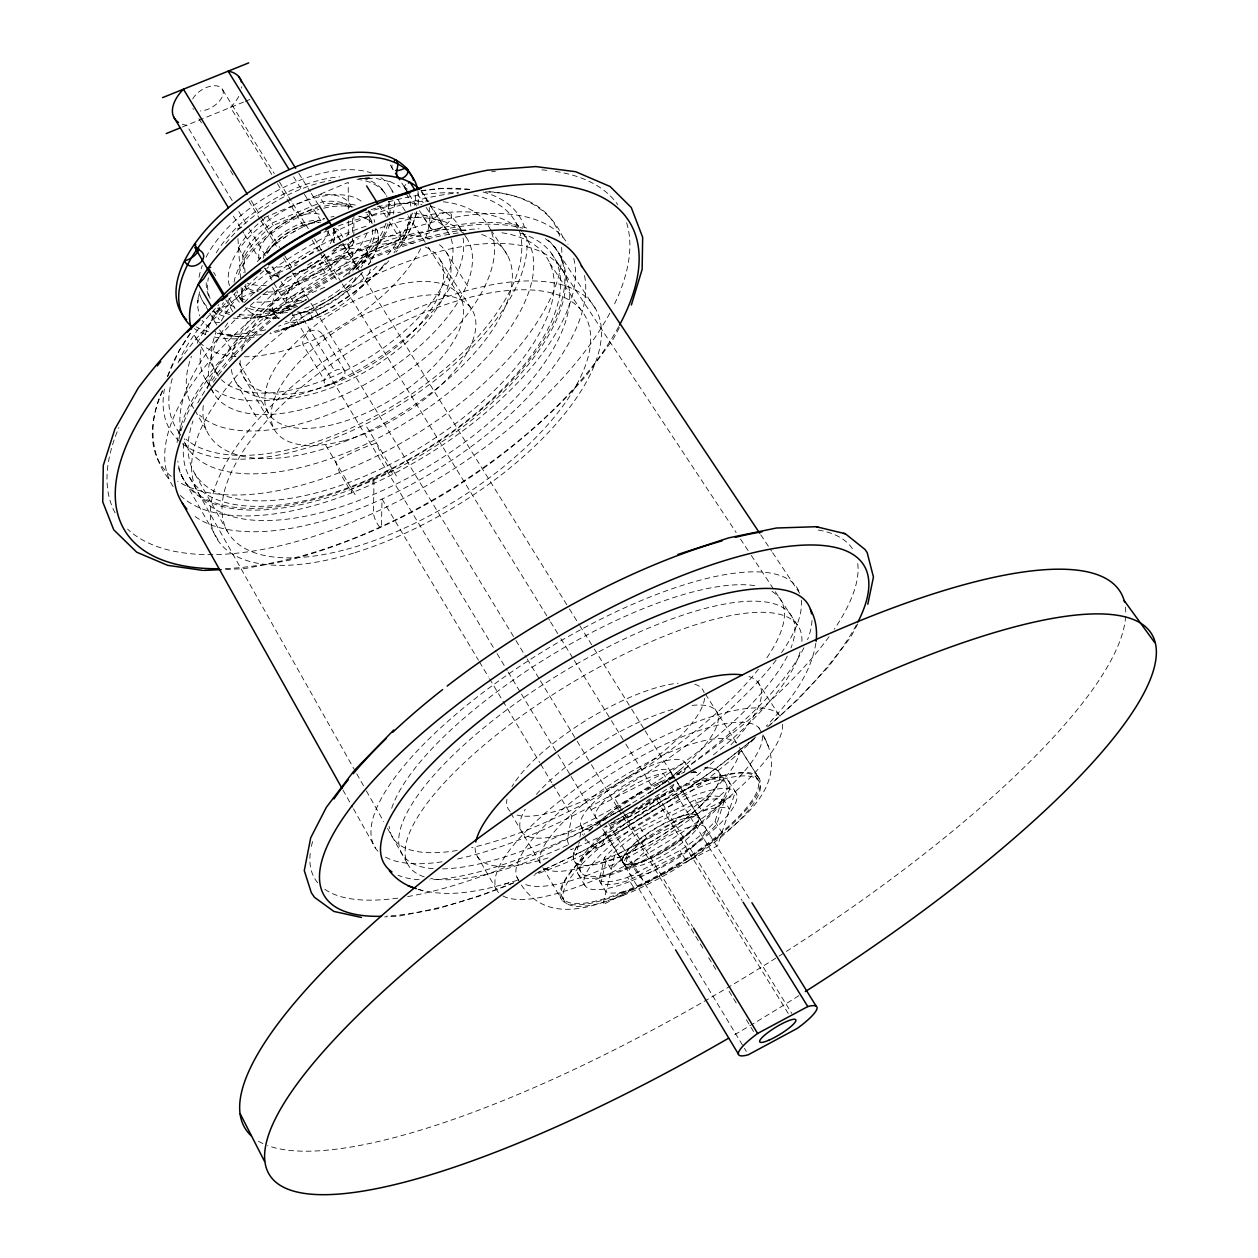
<?xml version="1.0" encoding="UTF-8"?>
<svg xmlns="http://www.w3.org/2000/svg" width="1258" height="1258" viewBox="0 0 1258 1258"><rect width="100%" height="100%" fill="white"/><g stroke="black" fill="none" stroke-linecap="round" stroke-linejoin="round"><path stroke-width="0.75" stroke-dasharray="5 3.75" d="M352.46 240.042L352.46 238.108M352.476 232.243L352.476 218.42M262.749 294.278A67.036 34.076 -31.4 0 0 276.273 293.696L325.162 272.719A67.036 34.076 -31.4 0 0 353.844 242.275L353.86 238.548M353.86 236.693L353.891 216.234M372.918 483.858L373.013 478.213M374.003 479.88L373.484 513.107A8.554 1.934 65.3 0 0 377.4 523.831A8.554 1.934 65.3 0 0 381.457 526.489L382.023 499.08L478.449 660.198M241.976 294.278L241.961 295.85M718.412 717.956L717.956 722.029A114.557 34.233 -31.5 0 1 679.587 770.258L671.851 776.563A115.233 34.438 -31.5 0 1 659.381 785.92L655.041 788.986M544.337 868.256A115.249 32.897 -31.5 0 0 670.404 824.179L679.241 818.077A115.94 33.101 -31.5 0 0 691.806 808.721L699.637 802.415A115.249 32.897 -31.5 0 0 738.729 754.721L739.264 750.727A115.249 32.897 -31.5 0 0 739.201 748.919M411.051 214.017L406.24 232.227L402.749 239.602L410.344 221.958L404.117 236.803L394.053 252.779M378.076 242.259L377.683 244.524M815.86 643.153C810.624 675.955 788.404 702.813 766.185 726.228M367.367 252.433L366.298 259.29L367.761 249.965L367.399 255.091L366.424 249.084L368.625 256.553L366.031 252.182L368.798 256.601M242.464 289.78L242.825 287.972M738.729 754.721L739.122 752.661M578.35 844.731L576.447 854.119A9.152 2.17 63.4 0 1 570.817 849.024M579.875 837.246L581.023 831.617L583.272 835.233M573.617 854.009L574.183 852.028M719.812 779.079L719.513 780.243M599.185 880.49A74.977 20.38 -31.5 0 0 627.538 877.376L634.268 888.557A75.15 20.097 -31.5 0 1 605.963 891.859L599.185 880.49L604.343 857.956A74.977 20.38 -31.5 0 1 640.212 827.622L695.014 799.868A74.977 20.38 -31.5 0 1 722.517 797.949L729.593 809.24A75.15 20.097 -31.5 0 0 702.153 811.331L695.014 799.868M199.535 291.903L197.459 303.115L198.151 297.25L197.836 307.754L199.739 315.884M627.538 877.376L680.012 850.534A74.977 20.38 -31.5 0 0 715.031 821.411L722.517 797.949M724.293 800.764L716.761 824.179A75.055 20.332 -31.5 0 1 681.726 853.301L629.22 880.16A75.055 20.332 -31.5 0 1 600.868 883.336L606.073 860.834A75.055 20.332 -31.5 0 1 641.973 830.5L696.79 802.73A75.055 20.332 -31.5 0 1 724.215 800.701M376.567 248.659L375.466 251.694M416.65 212.523L412.388 224.93L405.815 237.746M162.345 390.766C148.884 419.543 148.79 454.405 169.531 479.943M167.629 376.284L178.998 350.998L191.326 331.939M366.644 257.025L367.415 254.949L364.049 263.095L365.119 261.444L360.999 267.891M649.49 880.789L647.917 882.801C637.806 878.556 633.702 865.85 627.317 857.531L625.289 865.677L606.041 833.755L603.117 842.593L599.39 847.074L564.559 863.365L533.879 875.316M575.252 849.402L576.494 847.027M718.082 783.954L717.626 784.866M373.469 256.129L371.818 259.227M857.752 623.921L850.895 636.737L828.723 666.457L798.39 699.086L769.817 725.127M619.361 327.615L613.181 339.173L586.763 375.026C508.767 464.344 403.283 529.288 288.947 560.313L244.414 568.647L223.122 569.575M369.176 263.472L368.327 264.778A76.455 38.322 -31.4 0 0 375.843 227.525M715.079 789.191L714.025 790.7M578.696 843.489L579.545 842.231M385.42 263.048L380.482 268.913L381.882 267.577C361.329 288.585 336.987 305.694 310.553 318.494L307.141 320.365M710.267 795.559L700.989 805.419M361.077 273.898L362.634 272.137M259.132 259.494L260.862 257.591M536.395 794.364L539.289 791.156A114.557 34.233 -31.5 0 1 672.967 709.339M357.697 277.546L354.017 281.179M589.452 830.736L593.037 827.214M701.587 804.837C678.439 826.616 650.999 843.678 621.829 856.163M265.91 252.481L267.907 250.609M352.775 278.034C338.009 292.878 321.844 302.801 301.889 309.452M596.795 825.893C619.486 804.947 646.345 788.373 675.153 777.318M754.548 738.635C708.836 782.57 655.544 817.936 599.39 847.074C593.273 849.496 588.713 842.42 585.442 838.394M596.937 823.628L601.89 819.351M350.117 284.717L346.029 288.145M360.197 287.909L374.051 276.021M675.782 773.403L679.587 770.242M274.26 245.153L276.461 243.407M604.909 816.867L610.444 812.542L609.627 813.155M752.017 740.239L719.403 766.091L674.823 797.305L625.336 827.953L575.834 854.795M341.799 291.431L337.459 294.561M615.382 808.863L614.549 809.476L620.477 805.262L619.628 805.859M283.27 238.422L285.566 236.881M653.562 789.993L650.622 792.005A114.557 34.233 -31.5 0 1 646.125 794.977M405.721 184.517L404.054 186.829L408.268 193.166M625.651 801.771L624.786 802.337L631.705 797.871L630.84 798.421M333.087 297.486L328.668 300.222M636.878 794.71L636.013 795.229L642.272 791.565L641.281 792.115M293.303 232.085L295.63 230.764M323.306 303.272L319.092 305.458M648.059 788.341L647.115 788.86L653.704 785.369M642.555 846.398L643.436 845.926M310.553 318.494L312.597 317.897L309.94 313.509A11.652 5.692 -31 0 0 299.608 312.959A11.652 5.692 -31 0 0 289.592 322.315L292.233 326.718L297.926 324.014M614.14 820.845L678.502 788.389M591.622 809.444L685.799 762.191M657.321 783.545L664.586 780.117M634.803 850.329L635.652 849.905M303.603 226.629L306.229 225.418M305.898 320.979L325.429 311.025L305.898 320.979A8.775 1.84 -20.5 0 1 304.908 321.529L280.927 330.115L296.259 324.643L270.328 332.584M535.342 873.728L576.227 854.607M314.123 307.833L309.295 309.924M271.901 309.987L325.964 286.714M668.234 778.498L674.492 775.903L673.612 776.249M624.377 855.094L625.226 854.732M373.689 250.263L352.492 259.352L352.554 252.575L346.375 242.731M379.067 247.952L400.138 238.91L400.233 232.164L392.339 219.568M270.281 276.304L297.297 264.778M333.323 249.398L358.546 238.627M261.648 288.711L241.772 297.218L241.143 287.469M286.934 277.892L348.34 251.616L348.324 241.992M237.29 229.035L244.445 226.015M264.133 217.744L348.23 182.394L348.277 209.315M245.027 272.782L244.036 257.214A67.036 34.076 -31.4 0 1 273.206 225.465L320.586 205.479M621.814 856.163L599.516 863.57M182.394 126.979L243.47 102.118M245.263 101.379L250.657 99.193M513.343 883.037L481.311 895.523L437.705 908.701L397.89 916.296L384.649 916.893M313.871 222.21L316.434 221.251M304.405 311.827L299.404 313.541L300.237 313.258M678.864 774.236L679.729 773.922M303.681 321.938L282.673 329.502L298.193 323.935M298.445 323.841L300.033 323.275M681.6 773.245L684.006 772.459M418.348 889.343C448.052 898.039 479.801 891.262 508.83 882.849M504.159 884.264L519.57 879.625M323.4 218.971L324.25 218.719M292.438 315.538L294.466 314.987M593.745 864.718L591.952 864.969M690.752 772.852L697.718 771.893L694.589 772.302M420.958 190.949L441.904 188.496L471.844 189.691M261.349 334.565L244.146 336.578L226.644 335.76L238.407 336.625L222.713 334.313L214.803 331.436M287.453 312.487L280.896 313.148L282.846 312.959L274.386 312.377L276.556 312.644L269.621 310.537L274.323 312.55L269.416 309.216L275.046 314.547L272.121 310.38L273.819 312.896M364.144 178.384L371.33 177.85L360.433 178.29M704.386 767.978L707.625 767.867M276.005 318.085L272.53 318.18M358.609 178.353L376.802 178.605L392.056 182.174M587.455 865.347L585.898 865.378M691.696 772.145L697.938 772.585L694.998 771.94M267.891 318.007L265.375 317.755M489.032 191.751C519.648 193.213 550.092 207.9 562.876 237.196M710.534 768.04L712.673 768.386M581.746 865.048L580.536 864.812M359.033 216.234L360.794 216.675M260.579 316.859L258.346 316.23M418.049 889.233L423.286 891.026M407.34 189.14L404.353 187.363L406.916 188.983M389.98 181.466L398.959 186.058L398.141 185.461L402.937 189.376M365.119 218.2L366.581 218.892M715.519 769.314L716.683 769.959M254.258 314.61L252.418 313.635M334.313 227.997L338.559 230.088L342.884 237.117M577.469 863.727L576.636 863.255M692.922 770.934L695.894 772.648M209.347 328.134L202.098 320.491M370.481 221.345L371.613 222.273M249.178 311.386L247.795 310.113M690.516 769.078L685.138 762.867M718.491 771.516L725.866 783.105M344.802 371.016L323.259 335.477C316.702 324.281 301.275 332.71 302.848 344.377L324.297 380.058M264.573 267.954L267.325 271.948M423.411 217.036L429.969 227.289M697.577 815.247L700.156 819.1A44.313 11.998 -31.5 0 1 648.106 862.752A44.313 11.998 -31.5 0 1 638.498 844.275A44.313 11.998 -31.5 0 1 700.156 819.1M760.713 534.776L771.579 551.098M772.664 552.718L799.836 593.509M549.683 263.142L580.85 309.893M553.787 245.97L596.323 310.066M797.415 625.069L775.148 591.449M551.46 253.503L736.166 532.559M740.506 539.1L750.24 553.819M751.325 555.454L774.063 589.813M515.686 222.289L521.74 231.472M522.746 233.013L527.794 240.671M408.205 193.04L404.022 186.671L408.551 193.826M490.84 229.758L507.367 255.201M757.332 681.584L778.671 714.544M458.368 225.245L462.315 231.33M463.29 232.856L467.237 238.957M426.022 198.198L428.145 201.484M429.198 203.12L449.31 234.365M427.531 201.296L421.729 192.27M430.44 205.825L443.665 226.346M417.341 193.685L423.207 202.821M426.147 207.397L433.538 218.892M389.666 215.401L386.096 209.866L379.853 206.894A217.901 186.404 3.9 0 0 370.544 209.882M390.31 165.081L393.44 169.956M401.789 182.992L408.048 192.757M409.102 194.392L418.489 209.048M419.527 210.668L431.022 228.579M467.567 285.912L446.386 252.355M440.096 259.903L472.709 310.946M390.609 188.087L393.754 193.009M397.937 199.566L407.356 214.316M408.394 215.951L427.217 245.452M428.27 247.103L458.588 294.639M757.976 776.721L739.342 747.331L759.643 779.331A115.925 31.529 -31.5 0 1 620.933 893.856A115.925 31.529 -31.5 0 1 599.909 842.766A115.925 31.529 -31.5 0 1 759.643 779.331M705.471 694.117L736.213 742.409M381.897 189.03L383.313 191.263M755.759 776.752L757.536 779.567M379.051 205.62L388.376 220.354M389.414 221.99L400.83 239.995M517.022 877.392C549.133 941.204 625.462 893.274 668.58 871.542C709.418 841.885 799.789 797.729 762.663 734.247L765.886 741.041M369.034 210.951L371.865 215.448M728.744 781.281L735.804 792.477M369.302 217.099L374.978 226.11M351.784 207.287L348.262 201.689A66.926 34.265 -31.4 0 0 318.447 194.896L324.108 204A67.036 34.076 -31.4 0 1 350.149 207.759M349.001 234.507L348.324 233.39A66.926 34.265 -31.4 0 1 346.626 236.3M352.114 239.492L353.844 242.275M715.031 821.411L721.966 832.513A75.15 20.097 -31.5 0 1 686.821 861.604L680.012 850.534M333.244 228.453L341.877 242.275M355.762 264.715L342.443 243.281L359.992 271.807M670.766 771.752L674.87 778.372M675.892 780.023L698.505 816.426A44.297 12.03 -31.5 0 1 646.848 860.189A44.297 12.03 -31.5 0 1 636.768 841.916A44.297 12.03 -31.5 0 1 698.583 816.552M298.806 173.321L310.223 191.688M311.261 193.355L318.51 205.038M333.024 228.406L341.327 241.756M361.03 273.473L568.396 607.299M569.434 608.966L578.774 623.999M579.812 625.666L593.289 647.367M594.326 649.034L630.62 707.452M631.642 709.119L644.096 729.153M645.134 730.819L676.238 780.888M677.276 782.555L750.884 901.074M293.586 176.78L302.455 191.106M304.436 194.314L321.372 221.628M327.394 231.346L334.439 242.731M670.089 784.363L663.343 773.466A43.983 12.674 -31.5 0 0 614.439 797.997L622.097 810.577M672.024 787.477L742.11 900.571M222.729 89.9L274.275 173.557M279.433 181.923L291.809 202.003M292.831 203.67L308.304 228.767M314.484 238.8L323.762 253.864M324.8 255.531L341.295 282.311M342.318 283.978L549.542 620.273M550.564 621.939L559.841 637.004M560.879 638.671L573.255 658.752M574.277 660.434L610.366 718.994M611.388 720.661L624.801 742.409M625.824 744.076L653.657 789.253M657.777 795.952L791.801 1013.461M406.271 193.307L409.888 200.793L411.272 209.284M271.728 174.39L230.497 107.402A38.4 21.842 -31.4 0 0 239.319 95.231M277.436 183.668L286.053 197.648M287.013 199.204L305.348 229.003M312.173 240.074L319.013 251.207M319.988 252.795L336.751 280.031M788.231 1013.476L656.503 799.475A43.731 12.596 -31.5 0 1 651.66 803.154A43.983 12.674 -31.5 0 1 609.926 823.392M325.162 272.719L319.721 263.865A66.926 34.265 -31.4 0 0 340.289 245.011M267.608 216.282L273.206 225.465M640.212 827.622L647.288 839.212A75.15 20.097 -31.5 0 0 611.262 869.514L604.343 857.956M251.128 200.525L259.934 215.008M260.909 216.628L279.685 247.496M284.654 255.673L291.652 267.183A39.8 19.829 -31.4 0 1 322.614 249.304M623.056 812.149L692.513 926.391M198.874 118.677L202.963 125.391M230.481 170.695L234.57 177.409M248.832 200.903L260.06 219.364M261.066 221.046L276.367 246.206M283.506 257.953L310.018 301.59M311.025 303.272L514.947 638.875M515.969 640.558L526.159 657.336M527.181 659.003L539.415 679.147M540.437 680.83L576.117 739.562M577.139 741.229L590.395 763.04M591.417 764.722L622.002 815.074M623.024 816.741L704.59 950.985M708.663 957.7L716.824 971.129M729.058 991.257L736.197 1003.003M746.387 1019.782L753.526 1031.529M322.756 334.644L325.932 339.896M232.18 200.588L186.656 125.234A38.4 21.842 -31.4 0 1 180.838 123.646M238.8 211.548L248.313 227.289M249.273 228.862L265.58 255.861M272.357 267.058L279.15 278.317M281.1 281.54L292.847 300.976A39.769 19.814 -31.4 0 0 306.465 299.388M608.652 823.613L746.309 1051.421M298.964 311.874L334.486 370.67M366.754 426.871L396.412 475.98M233.469 216.172L243.596 232.997M244.618 234.68L259.824 259.919M264.903 268.331L496.092 651.974M497.099 653.657L507.241 670.483M508.248 672.165L520.419 692.372M521.441 694.054L556.932 752.944M557.939 754.627L570.11 774.818M571.116 776.5L674.555 948.139M272.561 287.547L276.273 293.696M238.548 248.046L244.036 257.214M479.455 661.881L488.481 676.977M489.488 678.66L539.713 762.568M540.72 764.251L551.759 782.712M552.765 784.394L571.84 816.285L567.468 839.023A9.152 2.17 63.4 0 0 568.585 844.291M254.949 292.91A67.036 34.076 -31.4 0 1 246.002 288.334L244.65 286.069A67.036 34.139 -31.4 0 0 258.252 291.667M239.492 297.344L244.036 304.971M574.34 860.975L581.07 872.297M325.712 445.238L355.118 494.756M234.161 294.325L236.866 298.901M578.145 874.058L584.907 885.443M758.778 727.69L761.688 732.612M229.019 298.256L234.413 307.377M213.608 272.215L215.59 275.549M225.748 299.734L232.746 311.575M195.32 336.987L200.258 345.337M201.249 346.988L219.018 377.038M561.933 896.718L563.615 899.596M510.89 813.266L539.902 862.611M542.827 867.611L561.949 900.115M213.624 310.207L219.222 319.721M201.956 299.781L208.828 311.465M209.803 313.132L218.64 328.181M219.615 329.848L235.309 356.58M239.24 363.263L269.652 415.046M243.407 376.598L274.071 428.962M236.017 382.338L256.49 417.389M206.548 380.859L210.18 387.149M211.092 388.722L214.709 394.996M622.427 861.636L624.534 865.3M476.798 855.377L496.391 889.343M194.974 410.375L206.391 430.236M227.981 301.071L230.749 305.961M178.086 430.896L180.79 435.677M184.407 442.061L188.936 450.034M180.916 474.455L219.615 542.701M194.896 473.936L227.305 531.301M189.628 477.49L355.778 772.113M356.753 773.812L365.418 789.175M366.377 790.889L383.706 821.616M387.558 828.44L408.347 865.315M342.962 790.024L352.539 807.117M353.482 808.815L375.497 848.128M580.913 825.531L584.577 834.463M766.169 741.701L769.346 748.4M377.133 230.466L377.589 231.912M242.888 301.841L242.511 300.379M719.985 774.802L720.095 775.793M573.381 858.27L573.271 856.934M378.281 235.938L378.375 237.998M237.935 238.768L240.498 277.735M245.75 284.45L246.002 288.334M242.668 254.918L243.785 272.577M585.127 837.451L585.316 840.894M348.293 220.842L348.324 240.074M1125.438 607.095A513.295 132.357 -31.5 0 1 1125.721 614.407M1125.627 616.31A513.295 132.357 -31.5 0 1 756.089 970.453A513.295 132.357 -31.5 0 1 267.639 1145.582M262.891 1143.585A513.295 132.357 -31.5 0 1 256.679 1140.11M798.83 995.707A517.384 124.306 -31.5 0 1 731.936 1036.262M368.311 210.573A79.223 40.287 -31.4 0 1 369.6 222.76M366.88 233.249A79.223 40.287 -31.4 0 1 254.949 301.936M244.304 299.64A79.223 40.287 -31.4 0 1 236.064 295.048M229.506 285.629A79.223 40.287 -31.4 0 1 277.798 214.19A79.223 40.287 -31.4 0 1 363.641 203.324M369.317 212.319A79.364 40.067 -31.4 0 1 374.821 222.32M375.434 228.421A79.364 40.067 -31.4 0 1 348.765 274.181M296.463 305.442A79.364 40.067 -31.4 0 1 246.662 307.439M239.334 302.14A79.364 40.067 -31.4 0 1 234.931 294.781M234.067 282.279A79.364 40.067 -31.4 0 1 317.676 207.932M324.391 206.155A79.364 40.067 -31.4 0 1 358.483 205.95M366.849 214.096A76.313 38.526 -31.4 0 1 372.148 223.704M372.761 229.569A76.313 38.526 -31.4 0 1 343.324 276.98M306.276 300.002A76.313 38.526 -31.4 0 1 248.895 305.568M241.851 300.458A76.313 38.526 -31.4 0 1 236.913 290.614M238.533 274.511A76.313 38.526 -31.4 0 1 318.809 209.457M323.636 208.215A76.313 38.526 -31.4 0 1 353.089 207.067M361.785 273.143A76.455 38.322 -31.4 0 1 292.862 315.428M279.496 317.834A76.455 38.322 -31.4 0 1 245.562 307.455M243.108 302.549A76.455 38.322 -31.4 0 1 243.014 287.217M257.324 261.585A76.455 38.322 -31.4 0 1 324.517 218.656M330.933 217.052A76.455 38.322 -31.4 0 1 334.078 216.423M358.797 216.172A76.455 38.322 -31.4 0 1 372.541 223.138M331.986 251.002A55.242 27.283 -31.4 0 1 370.733 262.56M370.292 269.243A55.242 27.283 -31.4 0 1 335.996 308.509A55.242 27.283 -31.4 0 1 285.314 321.372M279.119 318.777A55.242 27.283 -31.4 0 1 288.68 276.524M290.96 309.625A39.894 19.703 -31.4 0 1 311.355 268.787A39.894 19.703 -31.4 0 1 357.209 268.992M355.841 277.326A39.894 19.703 -31.4 0 1 297.187 311.921M333.354 228.657A39.596 20.128 -31.4 0 1 332.71 243.093M324.8 254.399A39.596 20.128 -31.4 0 1 292.831 274.008M279.119 275.974A39.596 20.128 -31.4 0 1 265.155 268.819M266.869 253.849A39.596 20.128 -31.4 0 1 320.444 222.304M388.376 203.922A102.055 52.003 -31.4 0 1 387.637 217.225M385.986 223.201A102.055 52.003 -31.4 0 1 345.557 275.408M303.272 301.495A102.055 52.003 -31.4 0 1 237.982 314.484M229.679 312.739A102.055 52.003 -31.4 0 1 218.782 307.738M208.781 296.086A102.055 52.003 -31.4 0 1 206.296 281.242M216.282 252.764A102.055 52.003 -31.4 0 1 339.723 176.828M362.65 178.243A102.055 52.003 -31.4 0 1 385.498 194.345M333.449 230.434A39.58 20.159 -31.4 0 1 328.055 246.977M311.858 262.34A39.58 20.159 -31.4 0 1 305.411 266.271M279.779 274.008A39.58 20.159 -31.4 0 1 265.8 269.511M263.284 258.173A39.58 20.159 -31.4 0 1 320.318 220.402M388.769 201.233A102.102 51.924 -31.4 0 1 389.807 214.772M387.873 223.877A102.102 51.924 -31.4 0 1 356.722 269.07M291.856 308.918A102.102 51.924 -31.4 0 1 237.573 316.466M229.491 314.516A102.102 51.924 -31.4 0 1 215.92 306.606M210.133 298.366A102.102 51.924 -31.4 0 1 208.388 277.782M225.795 243.423A102.102 51.924 -31.4 0 1 330.917 180.429M357.02 179.281A102.102 51.924 -31.4 0 1 386.914 196.578M333.59 229.035A39.596 20.128 -31.4 0 1 332.631 243.879M324.957 254.651A39.596 20.128 -31.4 0 1 294.058 273.945M278.16 276.178A39.596 20.128 -31.4 0 1 265.061 268.504M267.75 252.811A39.596 20.128 -31.4 0 1 318.73 222.54M266.24 285.283A66.926 34.265 -31.4 0 1 247.197 283.113M238.517 248.03A66.926 34.265 -31.4 0 1 266.397 217.147M351.957 240.938A67.036 34.139 -31.4 0 1 323.809 270.501L274.92 291.463A67.036 34.139 -31.4 0 1 267.215 292.155M242.652 254.887A67.036 34.139 -31.4 0 1 271.791 223.138L322.693 201.72A67.067 34.155 -31.4 0 1 351.768 207.727M328.747 230.639A39.533 20.238 -31.4 0 1 271.838 267.105M259.478 259.132A39.533 20.238 -31.4 0 1 278.128 226.754A39.533 20.238 -31.4 0 1 320.287 214.41M336.531 247.559A39.8 19.829 -31.4 0 1 337.459 247.622M241.725 86.849A38.4 21.842 -31.4 0 1 241.567 88.139M192.726 98.942A17.722 10.08 -31.4 0 1 214.033 85.748A17.722 10.08 -31.4 0 1 221.707 97.778A17.722 10.08 -31.4 0 1 200.384 110.971M193.606 109.257A17.722 10.08 -31.4 0 1 192.851 108.597M421.634 191.546A134.685 67.507 -31.4 0 1 427.358 201.217M429.167 207.523A134.685 67.507 -31.4 0 1 424.245 241.064M420.644 248.722A134.685 67.507 -31.4 0 1 244.492 356.8M235.985 356.564A134.685 67.507 -31.4 0 1 192.663 332.018M418.018 191.389A134.181 68.231 -31.4 0 1 417.986 205.73M416.901 211.486A134.181 68.231 -31.4 0 1 396.003 252.135M388.832 260.846A134.181 68.231 -31.4 0 1 269.872 333.842M254.179 337.113A134.181 68.231 -31.4 0 1 212.932 336.641M205.479 334.376A134.181 68.231 -31.4 0 1 194.377 328.605M380.922 177.661A109.65 55.934 -31.4 0 1 392.527 192.332M394.367 201.846A109.65 55.934 -31.4 0 1 393.219 214.049M390.137 223.861A109.65 55.934 -31.4 0 1 352.979 271.98M297.706 306.229A109.65 55.934 -31.4 0 1 232.573 317.975M224.333 316.277A109.65 55.934 -31.4 0 1 213.184 311.512M206.705 306.339A109.65 55.934 -31.4 0 1 199.22 292.233M199.047 277.263A109.65 55.934 -31.4 0 1 202.302 265.517M206.076 257.151A109.65 55.934 -31.4 0 1 371.409 172.975M439.451 244.681A123.646 59.456 -31.4 0 1 369.821 369.113A123.646 59.456 -31.4 0 1 231.315 369.097M231.614 357.681A123.646 59.456 -31.4 0 1 313.509 264.227A123.646 59.456 -31.4 0 1 431.384 239.869M466.152 237.243A148.444 71.407 -31.4 0 1 323.746 402.985A148.444 71.407 -31.4 0 1 228.814 321.513M244.461 302.486A148.444 71.407 -31.4 0 1 368.012 225.669M398.865 218.845A148.444 71.407 -31.4 0 1 462.944 233.217M430.189 206.17A148.035 72.036 -31.4 0 1 461.765 232.793M463.023 237.935A148.035 72.036 -31.4 0 1 369.883 363.405A148.035 72.036 -31.4 0 1 215.338 389.901M211.281 386.473A148.035 72.036 -31.4 0 1 201.516 346.469M205.007 334.832A148.035 72.036 -31.4 0 1 223.531 302.643M377.274 206.784A148.035 72.036 -31.4 0 1 421.776 204.488M451.135 238.816A135.675 65.998 -31.4 0 1 367.022 358.782A135.675 65.998 -31.4 0 1 221.455 379.727M218.326 376.173A135.675 65.998 -31.4 0 1 216.03 332.316M221.204 321.12A135.675 65.998 -31.4 0 1 268.693 266.869M324.014 232.243A135.675 65.998 -31.4 0 1 327.017 230.843M338.433 225.984A135.675 65.998 -31.4 0 1 400.421 212.272M414.259 213.105A135.675 65.998 -31.4 0 1 449.342 234.428M219.804 322.284A12.769 6.416 -30.1 0 1 212.382 316.843A12.769 6.416 -30.1 0 1 225.213 306.354A12.769 6.416 -30.1 0 1 235.042 309.83M393.062 169.484A12.328 6.337 -33.3 0 1 392.087 165.065M415.659 195.745A134.071 68.419 -31.4 0 1 414.511 205.148M412.435 213.011A134.071 68.419 -31.4 0 1 386.096 256.49M376.913 266.287A134.071 68.419 -31.4 0 1 278.537 326.168M265.642 329.816A134.071 68.419 -31.4 0 1 216.36 333.307M208.356 331.64A134.071 68.419 -31.4 0 1 196.169 326.828M548.016 240.026A219.065 100.892 -31.4 0 1 423.82 451.182A219.065 100.892 -31.4 0 1 178.259 466.891M177.079 442.58A219.065 100.892 -31.4 0 1 317.362 279.748A219.065 100.892 -31.4 0 1 526.677 228.091M573.774 258.472A231.661 106.726 -31.4 0 1 422.924 457.519A231.661 106.726 -31.4 0 1 180.397 495.432M173.101 486.547A231.661 106.726 -31.4 0 1 313.824 274.04A231.661 106.726 -31.4 0 1 568.003 244.256M483.103 192.018A204.771 97.747 -31.4 0 1 524.617 227.682M526.536 236.504A204.771 97.747 -31.4 0 1 340.965 435.488A204.771 97.747 -31.4 0 1 164.405 389.084M167.629 376.504A204.771 97.747 -31.4 0 1 191.42 331.64M421.068 190.744A204.771 97.747 -31.4 0 1 472.065 189.722M473.668 195.1A198.528 94.759 -31.4 0 1 444.892 368.767A198.528 94.759 -31.4 0 1 185.932 439.199M179.847 433.129A198.528 94.759 -31.4 0 1 172.236 378.579M178.07 362.823A198.528 94.759 -31.4 0 1 218.861 304.719M388.282 201.972A198.528 94.759 -31.4 0 1 458.478 193.056M522.432 232.982A199.267 93.627 -31.4 0 1 406.145 422.405A199.267 93.627 -31.4 0 1 183.699 440.803M180.759 430.818A199.267 93.627 -31.4 0 1 270.108 289.073M338.858 245.829A199.267 93.627 -31.4 0 1 345.588 242.527M355.7 237.872A199.267 93.627 -31.4 0 1 517.541 228.107M481.798 234.507A174.264 81.833 -31.4 0 1 399.368 414.48A174.264 81.833 -31.4 0 1 203.513 403.614M207.224 388.643A174.264 81.833 -31.4 0 1 317.692 272.624A174.264 81.833 -31.4 0 1 469.784 231.268M491.579 232.526A173.305 83.327 -31.4 0 1 386.929 385.231A173.305 83.327 -31.4 0 1 199.629 415.109M193.732 408.315A173.305 83.327 -31.4 0 1 191.483 356.297M197.223 343.292A173.305 83.327 -31.4 0 1 236.142 292.123M365.622 212.696A173.305 83.327 -31.4 0 1 429.072 201.044M443.335 201.783A173.305 83.327 -31.4 0 1 490.431 229.774M425.267 246.945A114.384 54.943 -31.4 0 1 370.811 365.103A114.384 54.943 -31.4 0 1 240.184 360.496M241.709 350.935A114.384 54.943 -31.4 0 1 312.865 271.728A114.384 54.943 -31.4 0 1 415.989 244.005M501.973 232.777A206.485 95.073 -31.4 0 1 419.889 447.738A206.485 95.073 -31.4 0 1 192.977 420.911M213.294 382.228A206.485 95.073 -31.4 0 1 463.038 232.384M485.525 191.814A230.686 108.251 -31.4 0 1 560.03 237.809M561.587 247.401A230.686 108.251 -31.4 0 1 412.781 436.196A230.686 108.251 -31.4 0 1 177.677 481.216M171.167 476.389A230.686 108.251 -31.4 0 1 163.917 388.03M179.501 360.92A230.686 108.251 -31.4 0 1 458.274 192.773M705.266 767.899A84.868 23.839 -31.5 0 1 656.707 838.394A84.868 23.839 -31.5 0 1 578.303 844.024M588.87 831.302A84.868 23.839 -31.5 0 1 679.462 774M590.474 829.698A60.84 17.628 -31.5 0 1 623.826 779.598A60.84 17.628 -31.5 0 1 684.006 772.318M673.769 785.464A60.84 17.628 -31.5 0 1 603.777 827.434M605.758 819.807A43.936 12.737 -31.5 0 1 602.991 802.258A43.936 12.737 -31.5 0 1 651.282 771.956A43.936 12.737 -31.5 0 1 669.225 779.96M650.182 798.673A43.936 12.737 -31.5 0 1 642.649 803.846M637.397 807.07A43.936 12.737 -31.5 0 1 634.724 808.595M618.684 326.64A295.772 134.622 -31.4 0 1 222.933 568.663M857.736 563.568A315.396 100.97 -31.5 0 1 834.258 629.252M829.038 636.674A315.396 100.97 -31.5 0 1 406.821 896.718M397.732 898.118A315.396 100.97 -31.5 0 1 324.627 889.154M317.708 882.801A315.396 100.97 -31.5 0 1 310.679 849.983M311.371 846.43A315.396 100.97 -31.5 0 1 313.368 839.007M818.313 530.043A315.396 100.97 -31.5 0 1 853.632 550.784M377.95 851.226A247.747 79.144 -31.5 0 1 544.227 650.716A247.747 79.144 -31.5 0 1 799.506 592.581M801.299 600.223A247.747 79.144 -31.5 0 1 781.58 652.603M776.139 660.088A247.747 79.144 -31.5 0 1 454.783 859.544M441.967 861.809A247.747 79.144 -31.5 0 1 384.052 856.211M584.483 275.565A232.4 105.578 -31.4 0 1 434.262 471.325A232.4 105.578 -31.4 0 1 192.443 514.38M771.987 591.386A227.541 72.634 -31.5 0 1 764.943 660.56M758.464 669.193A227.541 72.634 -31.5 0 1 471.687 847.625M457.157 850.487A227.541 72.634 -31.5 0 1 389.131 826.364M391.694 808.281A227.541 72.634 -31.5 0 1 551.413 655.166A227.541 72.634 -31.5 0 1 757.914 586.212M762.395 735.883A142.406 40.665 -31.5 0 1 662.085 837.97A142.406 40.665 -31.5 0 1 523.297 883.619M518.783 880.175A142.406 40.665 -31.5 0 1 612.442 773.041A142.406 40.665 -31.5 0 1 759.486 728.445M540.327 863.145A115.249 32.897 -31.5 0 1 554.118 831.884L559.794 825.594A115.249 32.897 -31.5 0 1 659.679 756.687A115.249 32.897 -31.5 0 1 736.48 743.022M782.649 724.262A166.198 47.474 -31.5 0 1 663.186 844.433A166.198 47.474 -31.5 0 1 502.367 895.617M498.545 892.535A166.198 47.474 -31.5 0 1 612.221 764.314A166.198 47.474 -31.5 0 1 781.155 718.082M748.95 676.49A165.207 49.408 -31.5 0 1 728.948 746.89M714.009 761.137A165.207 49.408 -31.5 0 1 570.88 849.7M548.048 857.909A165.207 49.408 -31.5 0 1 475.272 844.841M692.136 705.408A114.557 34.233 -31.5 0 1 718.428 717.941M630.808 804.46A114.557 34.233 -31.5 0 1 525.262 809.287M811.96 620.398A248.486 77.744 -31.5 0 1 807.557 639.662M803.941 647.744A248.486 77.744 -31.5 0 1 647.194 794.05M625.163 807.51A248.486 77.744 -31.5 0 1 429.843 879.877M419.181 879.735A248.486 77.744 -31.5 0 1 398.078 875.238M424.276 876.857A228.673 70.495 -31.5 0 1 562.656 688.393A228.673 70.495 -31.5 0 1 801.833 642.366M800.119 651.801A228.673 70.495 -31.5 0 1 713.317 754.942M673.926 784.3A228.673 70.495 -31.5 0 1 605.019 826.459M567.421 845.234A228.673 70.495 -31.5 0 1 430.676 878.477M433.239 868.649A228.217 71.36 -31.5 0 1 557.263 675.593A228.217 71.36 -31.5 0 1 790.999 647.839M787.272 656.173A228.217 71.36 -31.5 0 1 635.825 794.836A228.217 71.36 -31.5 0 1 442.124 868.885M694.809 684.258A114.085 35.098 -31.5 0 1 704.118 692.655M704.559 698.332A114.085 35.098 -31.5 0 1 626.358 778.026A114.085 35.098 -31.5 0 1 517.117 815.058M510.198 811.379A114.085 35.098 -31.5 0 1 506.943 799.286M511.943 786.706A114.085 35.098 -31.5 0 1 513.673 783.86M515.638 780.919A114.085 35.098 -31.5 0 1 678.093 683.22M856.415 624.911A316.356 99.193 -31.5 0 1 767.506 726.967M755.822 736.936A316.356 99.193 -31.5 0 1 538.503 872.187M513.783 882.723A316.356 99.193 -31.5 0 1 386.772 916.091M626.641 222.839A294.938 135.943 -31.4 0 1 613.086 306.921M609.784 313.273A294.938 135.943 -31.4 0 1 369.097 515.104A294.938 135.943 -31.4 0 1 127.593 529.131M115.076 512.871A294.938 135.943 -31.4 0 1 118.912 427.61M491.626 171.78A294.938 135.943 -31.4 0 1 495.448 171.308M541.884 169.877A294.938 135.943 -31.4 0 1 547.623 170.396M555.36 171.403A294.938 135.943 -31.4 0 1 617.678 204.551M545.359 238.721A219.144 100.782 -31.4 0 1 422.342 454.342A219.144 100.782 -31.4 0 1 177.85 461.12M178.935 439.341A219.144 100.782 -31.4 0 1 318.337 281.698A219.144 100.782 -31.4 0 1 522.715 228.233M520.828 233.249A212.854 97.872 -31.4 0 1 422.814 451.15A212.854 97.872 -31.4 0 1 184.47 438.79M197.773 402.922A212.854 97.872 -31.4 0 1 478.999 228.799M351.69 488.985L351.69 492.869L339.66 472.583L335.509 461.717A189.942 169.94 3.8 0 1 376.535 443.068L380.702 454.122L392.842 474.25L392.952 470.256L351.69 488.985M614.533 855.865L602.912 904.644L717.579 845.832L734.263 795.025L614.533 855.865M336.578 423.694A112.088 52.207 -31.4 0 0 460.711 298.052A112.088 52.207 -31.4 0 0 295.253 343.041A112.088 52.207 -31.4 0 0 336.578 423.694M331.373 384.067A11.794 5.488 -31 0 0 344.786 371A11.794 5.488 -31 0 0 327.473 375.356A11.794 5.488 -31 0 0 331.373 384.067M437.941 228.909A12.47 6.117 -33.2 0 0 451.229 214.316A12.47 6.117 -33.2 0 0 432.831 219.6A12.47 6.117 -33.2 0 0 437.941 228.909M344.582 440.504A115.563 53.119 -31.4 0 0 472.992 311.481A115.563 53.119 -31.4 0 0 302.816 358.278A115.563 53.119 -31.4 0 0 344.582 440.504M346.516 549.337A208.828 91.315 -31.5 0 0 587.329 320.491A208.828 91.315 -31.5 0 0 285.204 401.852A208.828 91.315 -31.5 0 0 346.516 549.337M354.992 552.671A221.55 96.913 -31.5 0 0 594.971 307.691A221.55 96.913 -31.5 0 0 267.781 409.243A221.55 96.913 -31.5 0 0 354.992 552.671M631.595 880.82A88.626 24.091 -31.5 0 0 736.339 793.389A88.626 24.091 -31.5 0 0 613.401 843.064A88.626 24.091 -31.5 0 0 631.595 880.82M624.927 869.734A88.437 24.437 -31.5 0 0 729.278 782.193A88.437 24.437 -31.5 0 0 606.387 831.459A88.437 24.437 -31.5 0 0 624.927 869.734M626.138 868.146A85.041 23.493 -31.5 0 0 726.385 783.97A85.041 23.493 -31.5 0 0 608.164 831.428A85.041 23.493 -31.5 0 0 626.138 868.146M623.04 895.492A114.274 30.963 -31.5 0 0 759.769 782.68A114.274 30.963 -31.5 0 0 602.315 845.36A114.274 30.963 -31.5 0 0 623.04 895.492M621.389 892.724A114.211 31.073 -31.5 0 0 757.992 779.881A114.211 31.073 -31.5 0 0 600.553 842.435A114.211 31.073 -31.5 0 0 621.389 892.724M646.408 859.953A44.297 12.045 -31.5 0 0 698.41 816.285A44.297 12.045 -31.5 0 0 636.768 841.413A44.297 12.045 -31.5 0 0 646.408 859.953M653.421 871.102A44.392 11.872 -31.5 0 0 705.392 827.497A44.392 11.872 -31.5 0 0 643.561 853.034A44.392 11.872 -31.5 0 0 653.421 871.102M331.153 509.852A213.451 96.913 -31.4 0 0 563.348 271.555A213.451 96.913 -31.4 0 0 247.433 364.285A213.451 96.913 -31.4 0 0 331.153 509.852"/><path stroke-width="1.5" d="M816.128 641.297C817.37 630.462 815.829 618.889 810.419 609.328M867.816 604.202L873.445 577.06L867.187 552.639L865.017 549.463L845.345 533.754L816.285 526.709L776.438 528.014L728.712 537.874L677.968 554.448M631.374 304.986L642.146 269.338L642.665 237.306L631.264 207.507L610.114 186.514L575.629 171.701L535.751 166.575L487.538 170.192C350.274 197.27 222.068 275.864 138.128 388.14L114.903 429.025L103.282 465.429L102.731 501.848L113.723 529.791L136.76 552.231L167.629 565.329L202.475 570.361M209.536 269.762L203.592 278.867L198.355 284.214L212.225 307.833M353.938 770.981L326.357 807.306L310.71 837.781L304.279 870.615L311.324 892.693L314.453 897.3L333.873 911.437L361.455 917.459M354.882 769.896L393.738 730.033M807.793 1006.557A45.823 8.932 -31.5 0 1 797.383 1028.336L748.321 1054.754A45.823 8.932 -31.5 0 1 757.63 1033.463L807.793 1006.557L743.116 902.19M408.394 183.055L410.029 182.316L414.417 189.14M166.213 133.568L180.586 127.718M162.581 97.621L248.691 62.9M203.765 570.409L221.188 569.654M816.285 526.709L818.046 527.133M843.489 533.313L845.345 533.754M389.272 870.646C395.987 879.342 405.736 885.711 416.304 888.635M407.828 885.726L415.046 888.211M210.699 267.309L208.262 267.923L223.814 293.822M1124.165 600.553L1154.64 642.508M581.353 265.611L759.628 533.14M395.531 173.227L399.698 179.737M366.613 185.98L378.013 203.985M319.296 205.919L331.609 225.748M238.674 76.518L295.693 168.32M751.922 902.741L816.206 1006.227M288.664 168.855L228.138 71.187A38.4 21.842 -31.4 0 1 241.442 82.147M247.228 194.125L183.432 89.208A38.4 21.842 -31.4 0 0 178.432 122.356M693.52 928.027L757.63 1033.463M173.635 116.884L228.39 207.759M675.562 949.821L738.43 1054.141M194.754 247.291L223.751 296.353M182.206 502.854L342.003 788.31M240.262 1113.88L264.542 1161.401M251.396 1135.958A513.295 132.357 -31.5 0 1 616.074 745.774A513.295 132.357 -31.5 0 1 1124.542 601.984M728.618 1038.196A517.384 124.306 -31.5 0 1 303.776 1075.071A517.384 124.306 -31.5 0 1 1056.343 617.741A517.384 124.306 -31.5 0 1 805.356 991.556M191.499 328.967A134.685 67.507 -31.4 0 1 274.165 208.608A134.685 67.507 -31.4 0 1 419.401 189.14M191.688 326.53A134.181 68.231 -31.4 0 1 264.038 188.999A134.181 68.231 -31.4 0 1 417.719 189.722M263.881 262.073A148.035 72.036 -31.4 0 1 329.659 222.257M395.594 170.506A12.328 6.337 -33.3 0 0 405.799 167.55C412.482 171.214 402.764 181.404 398.11 177.614C393.471 171.874 401.365 164.562 395.515 159.735A12.328 6.337 -33.3 0 0 394.383 160.993M198.764 248.408A12.611 6.636 -30 0 1 184.58 260.768C190.666 275.565 215.244 255.799 197.144 249.115A28.981 18.556 89.5 0 0 195.242 245.341L194.565 244.146A12.611 6.636 -30 0 1 195.808 244.429M186.593 319.705A134.071 68.419 -31.4 0 1 259.824 185.146A134.071 68.419 -31.4 0 1 413.567 180.46M202.821 317.032A204.771 97.747 -31.4 0 1 410.234 192.694M219.207 568.726A295.772 134.622 -31.4 0 1 155.52 395.185A295.772 134.622 -31.4 0 1 497.13 187.253A295.772 134.622 -31.4 0 1 619.518 325.067M334.03 798.893A315.396 100.97 -31.5 0 1 348.34 779.661M353.199 773.733A315.396 100.97 -31.5 0 1 386.002 738.729M392.842 732.187A315.396 100.97 -31.5 0 1 442.643 689.557M447.14 686.066A315.396 100.97 -31.5 0 1 721.95 540.909M735.395 537.339A315.396 100.97 -31.5 0 1 762.112 531.741M186.907 509.034A232.4 105.578 -31.4 0 1 324.25 291.101A232.4 105.578 -31.4 0 1 581.825 266.743M475.744 842.011A165.207 49.408 -31.5 0 1 587.439 731.385A165.207 49.408 -31.5 0 1 742.094 674.886M391.993 871.936A248.486 77.744 -31.5 0 1 554.259 668.737A248.486 77.744 -31.5 0 1 811.552 613.888M381.52 916.296A316.356 99.193 -31.5 0 1 538.77 648.279A316.356 99.193 -31.5 0 1 857.972 621.924M157.219 365.889A294.938 135.943 -31.4 0 1 160.725 361.581M187.473 332.081A294.938 135.943 -31.4 0 1 199.849 320.019M221.848 300.442A294.938 135.943 -31.4 0 1 227.604 295.646M231.991 292.076A294.938 135.943 -31.4 0 1 260.768 270.313M268.583 264.84A294.938 135.943 -31.4 0 1 320.538 232.62M325.649 229.821A294.938 135.943 -31.4 0 1 366.141 209.677M390.294 199.44A294.938 135.943 -31.4 0 1 421.493 188.181M769.204 1040.052A21.15 4.12 -31.5 0 0 795.937 1020.144A21.15 4.12 -31.5 0 0 768.198 1032.331A21.15 4.12 -31.5 0 0 769.204 1040.052"/></g></svg>
